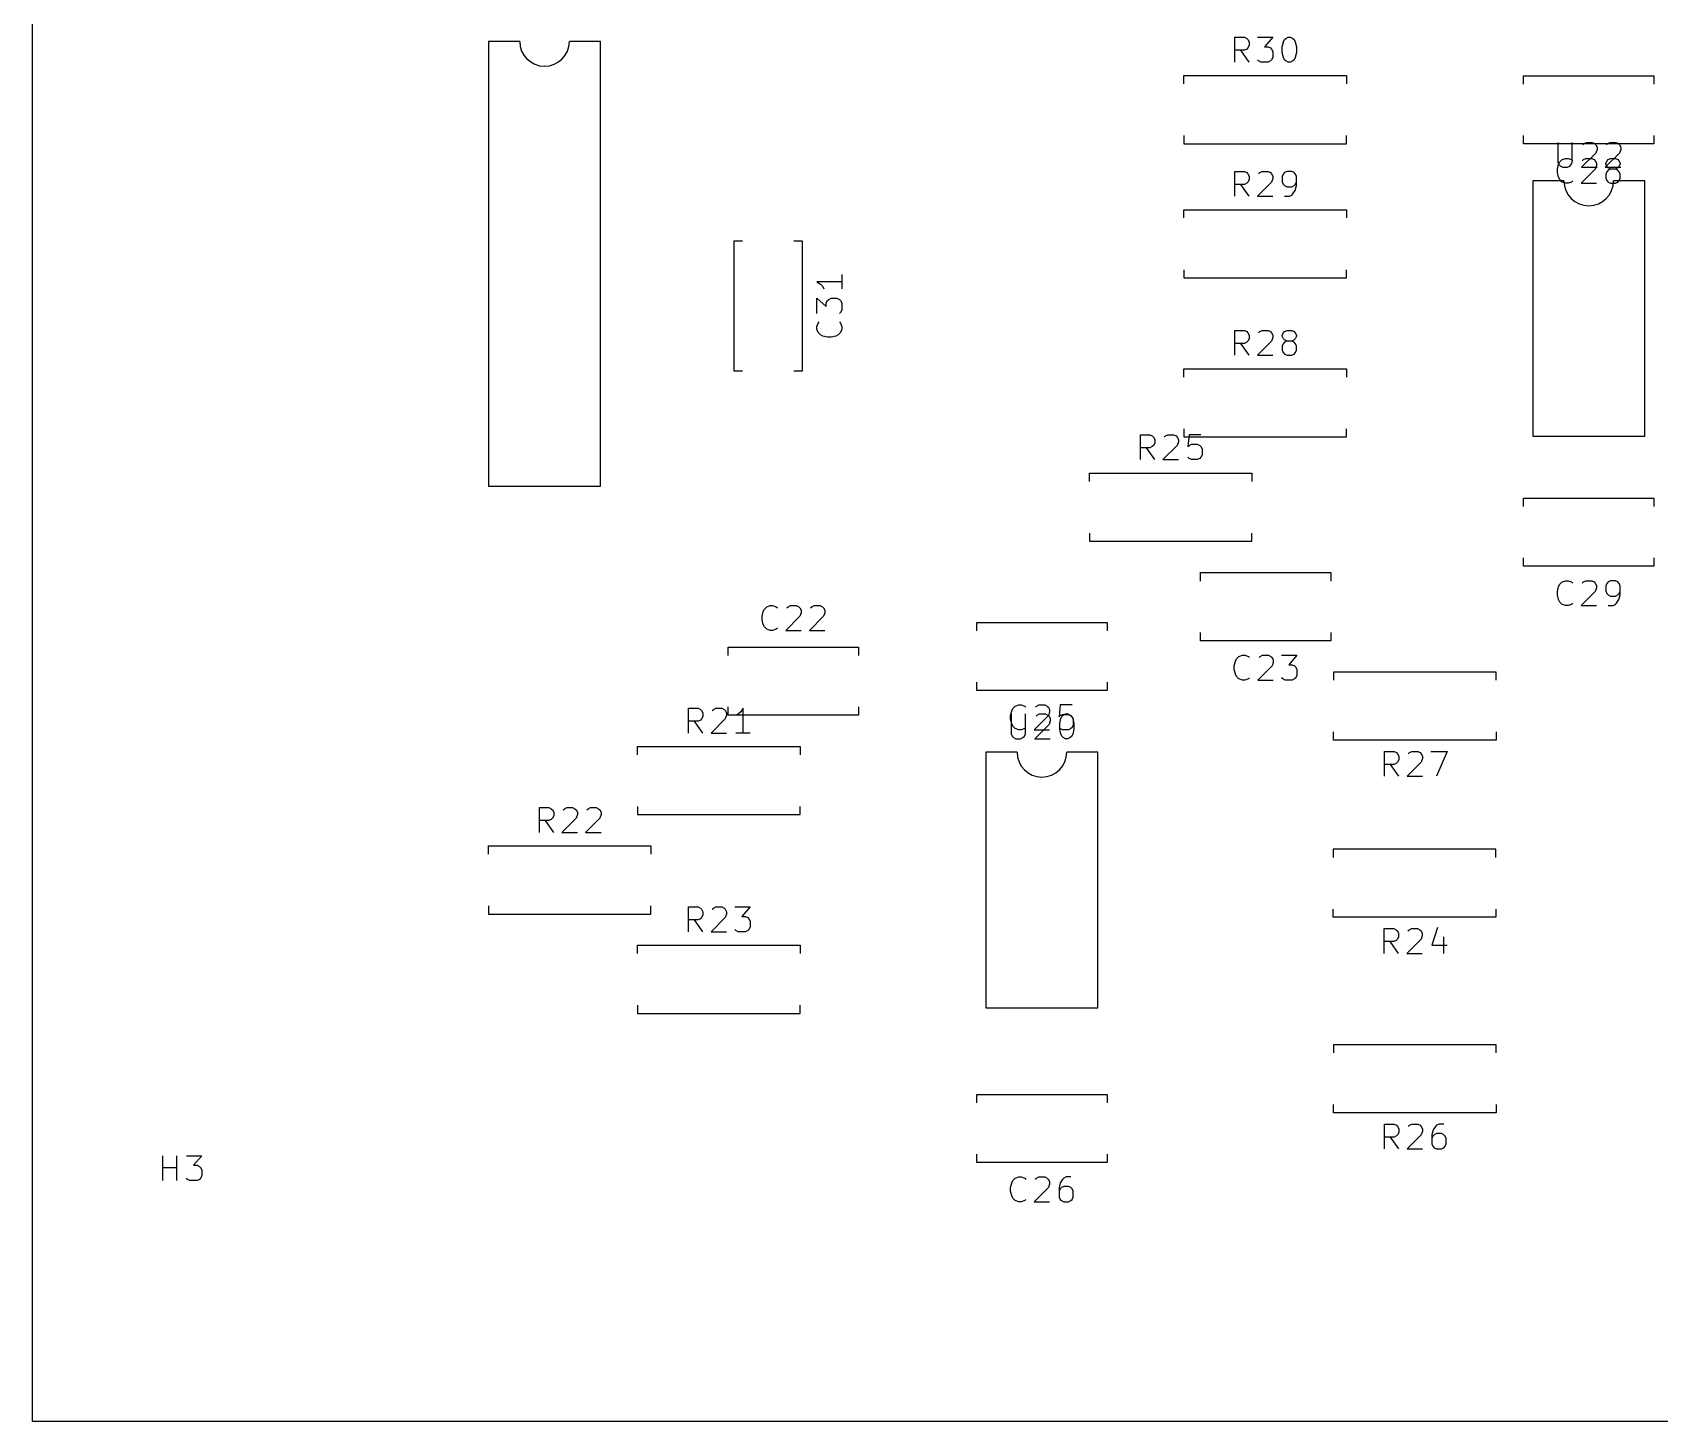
# Model space of a CAD drawing. Header units: millimetres. Extents: x 20 to 120, y -120 to -20.
# Drawn here: x 20 to 85.5, y -120 to -64.1 of the extents above; entities that cross this region are included whole.
import ezdxf

# ---------------------------------------------------------------- set-up
doc = ezdxf.new("R2010")
doc.units = ezdxf.units.MM
doc.layers.add('Edge.Cuts', color=254, linetype='CONTINUOUS', true_color=0xd0d2cd)
doc.layers.add('F.Silkscreen', color=41, linetype='CONTINUOUS', true_color=0xf2eda1)

msp = doc.modelspace()

# ---------------------------------------------------------------- linework, layer by layer
at = {"layer": 'Edge.Cuts', "linetype": 'CONTINUOUS'}
for p, q in [((20, -120), (20, -20)), ((120, -120), (20, -120))]:
    msp.add_line(p, q, dxfattribs=at)
at = {"layer": 'F.Silkscreen', "linetype": 'CONTINUOUS'}
for p, q in [((38.35, -64.45), (38.35, -82.35)), ((39.6, -64.45), (38.35, -64.45)), ((42.85, -64.45), (41.6, -64.45)), ((42.85, -82.35), (42.85, -64.45)), ((68.375714, -65.284819), (68.375714, -64.284819)), ((68.375714, -64.284819), (68.756666, -64.284819)), ((68.756666, -64.284819), (68.851904, -64.332438)), ((68.851904, -64.761009), (68.756666, -64.808628)), ((68.851904, -64.332438), (68.899523, -64.380057)), ((68.899523, -64.71339), (68.851904, -64.761009)), ((68.899523, -64.380057), (68.947142, -64.475295)), ((68.947142, -64.618152), (68.899523, -64.71339)), ((68.947142, -64.475295), (68.947142, -64.618152)), ((69.280476, -64.284819), (69.899523, -64.284819)), ((69.899523, -64.284819), (69.56619, -64.665771)), ((69.56619, -64.665771), (69.709047, -64.665771)), ((69.709047, -64.665771), (69.804285, -64.71339)), ((69.804285, -64.71339), (69.851904, -64.761009)), ((69.851904, -64.761009), (69.899523, -64.856247)), ((70.280476, -64.665771), (70.328095, -64.475295)), ((70.280476, -64.903866), (70.280476, -64.665771)), ((70.328095, -64.475295), (70.375714, -64.380057)), ((70.375714, -64.380057), (70.423333, -64.332438)), ((70.423333, -64.332438), (70.518571, -64.284819)), ((70.518571, -64.284819), (70.613809, -64.284819)), ((70.613809, -64.284819), (70.709047, -64.332438)), ((70.709047, -64.332438), (70.756666, -64.380057)), ((70.756666, -64.380057), (70.804285, -64.475295)), ((70.804285, -64.475295), (70.851904, -64.665771)), ((70.851904, -64.665771), (70.851904, -64.903866)), ((68.756666, -64.808628), (68.375714, -64.808628)), ((68.947142, -65.284819), (68.613809, -64.808628)), ((69.328095, -65.2372), (69.280476, -65.18958)), ((69.423333, -65.284819), (69.328095, -65.2372)), ((69.709047, -65.284819), (69.423333, -65.284819)), ((69.804285, -65.2372), (69.709047, -65.284819)), ((69.851904, -65.18958), (69.804285, -65.2372)), ((69.899523, -65.094342), (69.851904, -65.18958)), ((69.899523, -64.856247), (69.899523, -65.094342)), ((70.328095, -65.094342), (70.280476, -64.903866)), ((70.375714, -65.18958), (70.328095, -65.094342)), ((70.423333, -65.2372), (70.375714, -65.18958)), ((70.518571, -65.284819), (70.423333, -65.2372)), ((70.613809, -65.284819), (70.518571, -65.284819)), ((70.709047, -65.2372), (70.613809, -65.284819)), ((70.756666, -65.18958), (70.709047, -65.2372)), ((70.804285, -65.094342), (70.756666, -65.18958)), ((70.851904, -64.903866), (70.804285, -65.094342)), ((66.32, -65.83), (72.86, -65.83)), ((66.32, -66.16), (66.32, -65.83)), ((72.86, -65.83), (72.86, -66.16)), ((79.99, -65.835), (85.23, -65.835)), ((79.99, -66.172), (79.99, -65.835)), ((85.23, -65.835), (85.23, -66.172)), ((66.32, -68.24), (66.32, -68.57)), ((66.32, -68.57), (72.86, -68.57)), ((72.86, -68.57), (72.86, -68.24)), ((79.99, -68.575), (79.99, -68.238)), ((85.23, -68.575), (79.99, -68.575)), ((81.371905, -68.519819), (81.371905, -69.329342)), ((81.943333, -69.329342), (81.943333, -68.519819)), ((82.371905, -68.615057), (82.419524, -68.567438)), ((82.419524, -68.567438), (82.514762, -68.519819)), ((82.514762, -68.519819), (82.752857, -68.519819)), ((82.752857, -68.519819), (82.848095, -68.567438)), ((82.848095, -68.567438), (82.895714, -68.615057)), ((82.895714, -68.615057), (82.943333, -68.710295)), ((82.943333, -68.710295), (82.943333, -68.805533)), ((83.324286, -68.615057), (83.371905, -68.567438)), ((83.371905, -68.567438), (83.467143, -68.519819)), ((83.467143, -68.519819), (83.705238, -68.519819)), ((83.705238, -68.519819), (83.800476, -68.567438)), ((83.800476, -68.567438), (83.848095, -68.615057)), ((83.848095, -68.615057), (83.895714, -68.710295)), ((83.895714, -68.710295), (83.895714, -68.805533)), ((85.23, -68.238), (85.23, -68.575)), ((81.371905, -69.329342), (81.419524, -69.42458)), ((81.395714, -69.397914), (81.443333, -69.302676)), ((81.443333, -69.302676), (81.538571, -69.207438)), ((81.538571, -69.207438), (81.681428, -69.159819)), ((81.681428, -69.159819), (81.776666, -69.159819)), ((81.776666, -69.159819), (81.919523, -69.207438)), ((81.895714, -69.42458), (81.943333, -69.329342)), ((81.919523, -69.207438), (81.967142, -69.255057)), ((82.895714, -68.94839), (82.324286, -69.519819)), ((82.348095, -69.255057), (82.395714, -69.207438)), ((82.395714, -69.207438), (82.490952, -69.159819)), ((82.490952, -69.159819), (82.729047, -69.159819)), ((82.729047, -69.159819), (82.824285, -69.207438)), ((82.824285, -69.207438), (82.871904, -69.255057)), ((82.871904, -69.255057), (82.919523, -69.350295)), ((82.943333, -68.805533), (82.895714, -68.94839)), ((82.919523, -69.350295), (82.919523, -69.445533)), ((83.848095, -68.94839), (83.276667, -69.519819)), ((83.300476, -69.350295), (83.348095, -69.255057)), ((83.300476, -69.397914), (83.300476, -69.350295)), ((83.348095, -69.255057), (83.395714, -69.207438)), ((83.395714, -69.207438), (83.490952, -69.159819)), ((83.490952, -69.159819), (83.681428, -69.159819)), ((83.681428, -69.159819), (83.776666, -69.207438)), ((83.776666, -69.207438), (83.824285, -69.255057)), ((83.824285, -69.255057), (83.871904, -69.350295)), ((83.895714, -68.805533), (83.848095, -68.94839)), ((83.871904, -69.350295), (83.871904, -69.397914)), ((68.375714, -70.684819), (68.375714, -69.684819)), ((68.375714, -69.684819), (68.756666, -69.684819)), ((68.756666, -69.684819), (68.851904, -69.732438)), ((68.851904, -69.732438), (68.899523, -69.780057)), ((68.899523, -69.780057), (68.947142, -69.875295)), ((68.947142, -70.018152), (68.899523, -70.11339)), ((68.947142, -69.875295), (68.947142, -70.018152)), ((69.328095, -69.780057), (69.375714, -69.732438)), ((69.375714, -69.732438), (69.470952, -69.684819)), ((69.470952, -69.684819), (69.709047, -69.684819)), ((69.709047, -69.684819), (69.804285, -69.732438)), ((69.804285, -69.732438), (69.851904, -69.780057)), ((69.851904, -69.780057), (69.899523, -69.875295)), ((69.899523, -69.970533), (69.851904, -70.11339)), ((69.899523, -69.875295), (69.899523, -69.970533)), ((70.328095, -69.780057), (70.280476, -69.875295)), ((70.280476, -69.875295), (70.280476, -70.11339)), ((70.375714, -69.732438), (70.328095, -69.780057)), ((70.470952, -69.684819), (70.375714, -69.732438)), ((70.661428, -69.684819), (70.470952, -69.684819)), ((70.756666, -69.732438), (70.661428, -69.684819)), ((70.804285, -69.780057), (70.756666, -69.732438)), ((70.851904, -69.875295), (70.804285, -69.780057)), ((70.851904, -70.256247), (70.851904, -69.875295)), ((81.348095, -69.58839), (81.395714, -69.397914)), ((81.348095, -69.731247), (81.348095, -69.58839)), ((81.395714, -69.921723), (81.348095, -69.731247)), ((81.443333, -70.016961), (81.395714, -69.921723)), ((81.419524, -69.42458), (81.467143, -69.4722)), ((81.538571, -70.1122), (81.443333, -70.016961)), ((81.467143, -69.4722), (81.562381, -69.519819)), ((81.562381, -69.519819), (81.752857, -69.519819)), ((81.752857, -69.519819), (81.848095, -69.4722)), ((81.848095, -69.4722), (81.895714, -69.42458)), ((82.871904, -69.58839), (82.300476, -70.159819)), ((82.324286, -69.519819), (82.943333, -69.519819)), ((82.919523, -69.445533), (82.871904, -69.58839)), ((83.276667, -69.519819), (83.895714, -69.519819)), ((83.348095, -69.493152), (83.300476, -69.397914)), ((83.348095, -69.683628), (83.300476, -69.778866)), ((83.300476, -69.778866), (83.300476, -69.969342)), ((83.300476, -69.969342), (83.348095, -70.06458)), ((83.395714, -69.540771), (83.348095, -69.493152)), ((83.395714, -69.636009), (83.348095, -69.683628)), ((83.490952, -69.58839), (83.395714, -69.540771)), ((83.490952, -69.58839), (83.395714, -69.636009)), ((83.681428, -69.58839), (83.490952, -69.58839)), ((83.776666, -69.540771), (83.681428, -69.58839)), ((83.776666, -69.636009), (83.681428, -69.58839)), ((83.824285, -69.493152), (83.776666, -69.540771)), ((83.824285, -69.683628), (83.776666, -69.636009)), ((83.871904, -69.397914), (83.824285, -69.493152)), ((83.871904, -69.778866), (83.824285, -69.683628)), ((83.824285, -70.06458), (83.871904, -69.969342)), ((83.871904, -69.969342), (83.871904, -69.778866)), ((68.756666, -70.208628), (68.375714, -70.208628)), ((68.947142, -70.684819), (68.613809, -70.208628)), ((68.851904, -70.161009), (68.756666, -70.208628)), ((68.899523, -70.11339), (68.851904, -70.161009)), ((69.851904, -70.11339), (69.280476, -70.684819)), ((69.280476, -70.684819), (69.899523, -70.684819)), ((70.280476, -70.11339), (70.328095, -70.208628)), ((70.328095, -70.208628), (70.375714, -70.256247)), ((70.375714, -70.256247), (70.470952, -70.303866)), ((70.375714, -70.684819), (70.56619, -70.684819)), ((70.470952, -70.303866), (70.661428, -70.303866)), ((70.56619, -70.684819), (70.661428, -70.6372)), ((70.661428, -70.303866), (70.756666, -70.256247)), ((70.661428, -70.6372), (70.709047, -70.58958)), ((70.709047, -70.58958), (70.804285, -70.446723)), ((70.756666, -70.256247), (70.804285, -70.208628)), ((70.804285, -70.208628), (70.851904, -70.11339)), ((70.804285, -70.446723), (70.851904, -70.256247)), ((80.36, -70.065), (80.36, -80.345)), ((81.61, -70.065), (80.36, -70.065)), ((81.681428, -70.159819), (81.538571, -70.1122)), ((81.776666, -70.159819), (81.681428, -70.159819)), ((81.919523, -70.1122), (81.776666, -70.159819)), ((81.967142, -70.06458), (81.919523, -70.1122)), ((82.300476, -70.159819), (82.919523, -70.159819)), ((83.348095, -70.06458), (83.395714, -70.1122)), ((83.395714, -70.1122), (83.490952, -70.159819)), ((83.490952, -70.159819), (83.681428, -70.159819)), ((84.86, -70.065), (83.61, -70.065)), ((83.681428, -70.159819), (83.776666, -70.1122)), ((83.776666, -70.1122), (83.824285, -70.06458)), ((84.86, -80.345), (84.86, -70.065)), ((66.32, -71.23), (72.86, -71.23)), ((66.32, -71.56), (66.32, -71.23)), ((72.86, -71.23), (72.86, -71.56)), ((48.23, -72.48), (48.567, -72.48)), ((48.23, -77.72), (48.23, -72.48)), ((50.633, -72.48), (50.97, -72.48)), ((50.97, -72.48), (50.97, -77.72)), ((52.554819, -73.838095), (52.554819, -74.409523)), ((66.32, -73.64), (66.32, -73.97)), ((72.86, -73.97), (72.86, -73.64)), ((52.554819, -74.123809), (51.554819, -74.123809)), ((51.554819, -74.123809), (51.697676, -74.219047)), ((51.697676, -74.219047), (51.792914, -74.314285)), ((51.792914, -74.314285), (51.840533, -74.409523)), ((66.32, -73.97), (72.86, -73.97)), ((51.554819, -75.409523), (51.554819, -74.790476)), ((51.554819, -74.790476), (51.935771, -75.123809)), ((51.935771, -74.980952), (51.98339, -74.885714)), ((51.935771, -75.123809), (51.935771, -74.980952)), ((51.98339, -74.885714), (52.031009, -74.838095)), ((52.031009, -74.838095), (52.126247, -74.790476)), ((52.126247, -74.790476), (52.364342, -74.790476)), ((52.364342, -74.790476), (52.45958, -74.838095)), ((52.45958, -74.838095), (52.5072, -74.885714)), ((52.5072, -74.885714), (52.554819, -74.980952)), ((52.554819, -75.266666), (52.5072, -75.361904)), ((52.554819, -74.980952), (52.554819, -75.266666)), ((51.554819, -75.933333), (51.602438, -75.790476)), ((51.602438, -75.790476), (51.650057, -75.742857)), ((52.5072, -75.361904), (52.45958, -75.409523)), ((52.45958, -75.742857), (52.5072, -75.790476)), ((52.5072, -75.790476), (52.554819, -75.933333)), ((51.554819, -76.028571), (51.554819, -75.933333)), ((51.602438, -76.171428), (51.554819, -76.028571)), ((51.697676, -76.266666), (51.602438, -76.171428)), ((51.792914, -76.314285), (51.697676, -76.266666)), ((51.98339, -76.361904), (51.792914, -76.314285)), ((52.126247, -76.361904), (51.98339, -76.361904)), ((52.316723, -76.314285), (52.126247, -76.361904)), ((52.411961, -76.266666), (52.316723, -76.314285)), ((52.5072, -76.171428), (52.411961, -76.266666)), ((52.554819, -76.028571), (52.5072, -76.171428)), ((52.554819, -75.933333), (52.554819, -76.028571)), ((68.375714, -77.084819), (68.375714, -76.084819)), ((68.375714, -76.084819), (68.756666, -76.084819)), ((68.756666, -76.084819), (68.851904, -76.132438)), ((68.851904, -76.561009), (68.756666, -76.608628)), ((68.851904, -76.132438), (68.899523, -76.180057)), ((68.899523, -76.51339), (68.851904, -76.561009)), ((68.899523, -76.180057), (68.947142, -76.275295)), ((68.947142, -76.418152), (68.899523, -76.51339)), ((68.947142, -76.275295), (68.947142, -76.418152)), ((69.851904, -76.51339), (69.280476, -77.084819)), ((69.328095, -76.180057), (69.375714, -76.132438)), ((69.375714, -76.132438), (69.470952, -76.084819)), ((69.470952, -76.084819), (69.709047, -76.084819)), ((69.709047, -76.084819), (69.804285, -76.132438)), ((69.804285, -76.132438), (69.851904, -76.180057)), ((69.851904, -76.180057), (69.899523, -76.275295)), ((69.899523, -76.370533), (69.851904, -76.51339)), ((69.899523, -76.275295), (69.899523, -76.370533)), ((70.280476, -76.275295), (70.328095, -76.180057)), ((70.280476, -76.322914), (70.280476, -76.275295)), ((70.328095, -76.418152), (70.280476, -76.322914)), ((70.328095, -76.180057), (70.375714, -76.132438)), ((70.375714, -76.465771), (70.328095, -76.418152)), ((70.375714, -76.561009), (70.328095, -76.608628)), ((70.375714, -76.132438), (70.470952, -76.084819)), ((70.470952, -76.51339), (70.375714, -76.465771)), ((70.470952, -76.51339), (70.375714, -76.561009)), ((70.470952, -76.084819), (70.661428, -76.084819)), ((70.661428, -76.51339), (70.470952, -76.51339)), ((70.661428, -76.084819), (70.756666, -76.132438)), ((70.756666, -76.465771), (70.661428, -76.51339)), ((70.756666, -76.561009), (70.661428, -76.51339)), ((70.756666, -76.132438), (70.804285, -76.180057)), ((70.804285, -76.418152), (70.756666, -76.465771)), ((70.804285, -76.608628), (70.756666, -76.561009)), ((70.804285, -76.180057), (70.851904, -76.275295)), ((70.851904, -76.322914), (70.804285, -76.418152)), ((70.851904, -76.275295), (70.851904, -76.322914)), ((68.756666, -76.608628), (68.375714, -76.608628)), ((68.947142, -77.084819), (68.613809, -76.608628)), ((69.280476, -77.084819), (69.899523, -77.084819)), ((70.328095, -76.608628), (70.280476, -76.703866)), ((70.280476, -76.703866), (70.280476, -76.894342)), ((70.280476, -76.894342), (70.328095, -76.98958)), ((70.328095, -76.98958), (70.375714, -77.0372)), ((70.375714, -77.0372), (70.470952, -77.084819)), ((70.470952, -77.084819), (70.661428, -77.084819)), ((70.661428, -77.084819), (70.756666, -77.0372)), ((70.756666, -77.0372), (70.804285, -76.98958)), ((70.851904, -76.703866), (70.804285, -76.608628)), ((70.804285, -76.98958), (70.851904, -76.894342)), ((70.851904, -76.894342), (70.851904, -76.703866)), ((48.567, -77.72), (48.23, -77.72)), ((50.97, -77.72), (50.633, -77.72)), ((66.32, -77.63), (72.86, -77.63)), ((66.32, -77.96), (66.32, -77.63)), ((72.86, -77.63), (72.86, -77.96)), ((64.575714, -81.284819), (64.575714, -80.284819)), ((64.575714, -80.284819), (64.956666, -80.284819)), ((64.956666, -80.284819), (65.051904, -80.332438)), ((65.051904, -80.332438), (65.099523, -80.380057)), ((65.099523, -80.380057), (65.147142, -80.475295)), ((65.147142, -80.475295), (65.147142, -80.618152)), ((65.528095, -80.380057), (65.575714, -80.332438)), ((65.575714, -80.332438), (65.670952, -80.284819)), ((65.670952, -80.284819), (65.909047, -80.284819)), ((65.909047, -80.284819), (66.004285, -80.332438)), ((66.004285, -80.332438), (66.051904, -80.380057)), ((66.051904, -80.380057), (66.099523, -80.475295)), ((66.099523, -80.475295), (66.099523, -80.570533)), ((66.32, -80.04), (66.32, -80.37)), ((66.32, -80.37), (72.86, -80.37)), ((66.528095, -80.284819), (66.480476, -80.761009)), ((67.004285, -80.284819), (66.528095, -80.284819)), ((72.86, -80.37), (72.86, -80.04)), ((80.36, -80.345), (84.86, -80.345)), ((64.956666, -80.808628), (64.575714, -80.808628)), ((65.147142, -81.284819), (64.813809, -80.808628)), ((65.051904, -80.761009), (64.956666, -80.808628)), ((65.099523, -80.71339), (65.051904, -80.761009)), ((65.147142, -80.618152), (65.099523, -80.71339)), ((66.051904, -80.71339), (65.480476, -81.284819)), ((66.099523, -80.570533), (66.051904, -80.71339)), ((66.480476, -80.761009), (66.528095, -80.71339)), ((66.528095, -80.71339), (66.623333, -80.665771)), ((66.623333, -80.665771), (66.861428, -80.665771)), ((66.861428, -80.665771), (66.956666, -80.71339)), ((66.956666, -80.71339), (67.004285, -80.761009)), ((67.004285, -80.761009), (67.051904, -80.856247)), ((67.051904, -81.094342), (67.004285, -81.18958)), ((67.051904, -80.856247), (67.051904, -81.094342)), ((65.480476, -81.284819), (66.099523, -81.284819)), ((66.528095, -81.2372), (66.480476, -81.18958)), ((66.623333, -81.284819), (66.528095, -81.2372)), ((66.861428, -81.284819), (66.623333, -81.284819)), ((66.956666, -81.2372), (66.861428, -81.284819)), ((67.004285, -81.18958), (66.956666, -81.2372)), ((38.35, -82.35), (42.85, -82.35)), ((62.52, -81.83), (69.06, -81.83)), ((62.52, -82.16), (62.52, -81.83)), ((69.06, -81.83), (69.06, -82.16)), ((79.99, -82.835), (85.23, -82.835)), ((79.99, -83.172), (79.99, -82.835)), ((85.23, -82.835), (85.23, -83.172)), ((62.52, -84.24), (62.52, -84.57)), ((69.06, -84.57), (69.06, -84.24)), ((62.52, -84.57), (69.06, -84.57)), ((79.99, -85.575), (79.99, -85.238)), ((85.23, -85.575), (79.99, -85.575)), ((85.23, -85.238), (85.23, -85.575)), ((66.99, -85.835), (72.23, -85.835)), ((66.99, -86.172), (66.99, -85.835)), ((72.23, -85.835), (72.23, -86.172)), ((81.348095, -86.58839), (81.395714, -86.397914)), ((81.395714, -86.397914), (81.443333, -86.302676)), ((81.443333, -86.302676), (81.538571, -86.207438)), ((81.538571, -86.207438), (81.681428, -86.159819)), ((81.681428, -86.159819), (81.776666, -86.159819)), ((81.776666, -86.159819), (81.919523, -86.207438)), ((81.919523, -86.207438), (81.967142, -86.255057)), ((82.348095, -86.255057), (82.395714, -86.207438)), ((82.395714, -86.207438), (82.490952, -86.159819)), ((82.490952, -86.159819), (82.729047, -86.159819)), ((82.729047, -86.159819), (82.824285, -86.207438)), ((82.824285, -86.207438), (82.871904, -86.255057)), ((82.871904, -86.255057), (82.919523, -86.350295)), ((82.919523, -86.350295), (82.919523, -86.445533)), ((83.348095, -86.255057), (83.300476, -86.350295)), ((83.300476, -86.350295), (83.300476, -86.58839)), ((83.395714, -86.207438), (83.348095, -86.255057)), ((83.490952, -86.159819), (83.395714, -86.207438)), ((83.681428, -86.159819), (83.490952, -86.159819)), ((83.776666, -86.207438), (83.681428, -86.159819)), ((83.824285, -86.255057), (83.776666, -86.207438)), ((83.871904, -86.350295), (83.824285, -86.255057)), ((83.871904, -86.731247), (83.871904, -86.350295)), ((81.348095, -86.731247), (81.348095, -86.58839)), ((81.395714, -86.921723), (81.348095, -86.731247)), ((81.443333, -87.016961), (81.395714, -86.921723)), ((81.538571, -87.1122), (81.443333, -87.016961)), ((82.871904, -86.58839), (82.300476, -87.159819)), ((82.919523, -86.445533), (82.871904, -86.58839)), ((83.300476, -86.58839), (83.348095, -86.683628)), ((83.348095, -86.683628), (83.395714, -86.731247)), ((83.395714, -86.731247), (83.490952, -86.778866)), ((83.490952, -86.778866), (83.681428, -86.778866)), ((83.681428, -86.778866), (83.776666, -86.731247)), ((83.729047, -87.06458), (83.824285, -86.921723)), ((83.776666, -86.731247), (83.824285, -86.683628)), ((83.824285, -86.683628), (83.871904, -86.58839)), ((83.824285, -86.921723), (83.871904, -86.731247)), ((49.348095, -87.58839), (49.395714, -87.397914)), ((49.348095, -87.731247), (49.348095, -87.58839)), ((49.395714, -87.397914), (49.443333, -87.302676)), ((49.443333, -87.302676), (49.538571, -87.207438)), ((49.538571, -87.207438), (49.681428, -87.159819)), ((49.681428, -87.159819), (49.776666, -87.159819)), ((49.776666, -87.159819), (49.919523, -87.207438)), ((49.919523, -87.207438), (49.967142, -87.255057)), ((50.871904, -87.58839), (50.300476, -88.159819)), ((50.348095, -87.255057), (50.395714, -87.207438)), ((50.395714, -87.207438), (50.490952, -87.159819)), ((50.490952, -87.159819), (50.729047, -87.159819)), ((50.729047, -87.159819), (50.824285, -87.207438)), ((50.824285, -87.207438), (50.871904, -87.255057)), ((50.871904, -87.255057), (50.919523, -87.350295)), ((50.919523, -87.445533), (50.871904, -87.58839)), ((50.919523, -87.350295), (50.919523, -87.445533)), ((51.824285, -87.58839), (51.252857, -88.159819)), ((51.300476, -87.255057), (51.348095, -87.207438)), ((51.348095, -87.207438), (51.443333, -87.159819)), ((51.443333, -87.159819), (51.681428, -87.159819)), ((51.681428, -87.159819), (51.776666, -87.207438)), ((51.776666, -87.207438), (51.824285, -87.255057)), ((51.824285, -87.255057), (51.871904, -87.350295)), ((51.871904, -87.445533), (51.824285, -87.58839)), ((51.871904, -87.350295), (51.871904, -87.445533)), ((81.681428, -87.159819), (81.538571, -87.1122)), ((81.776666, -87.159819), (81.681428, -87.159819)), ((81.919523, -87.1122), (81.776666, -87.159819)), ((81.967142, -87.06458), (81.919523, -87.1122)), ((82.300476, -87.159819), (82.919523, -87.159819)), ((83.395714, -87.159819), (83.58619, -87.159819)), ((83.58619, -87.159819), (83.681428, -87.1122)), ((83.681428, -87.1122), (83.729047, -87.06458)), ((49.395714, -87.921723), (49.348095, -87.731247)), ((49.443333, -88.016961), (49.395714, -87.921723)), ((49.538571, -88.1122), (49.443333, -88.016961)), ((49.681428, -88.159819), (49.538571, -88.1122)), ((49.776666, -88.159819), (49.681428, -88.159819)), ((49.919523, -88.1122), (49.776666, -88.159819)), ((49.967142, -88.06458), (49.919523, -88.1122)), ((50.300476, -88.159819), (50.919523, -88.159819)), ((51.252857, -88.159819), (51.871904, -88.159819)), ((57.99, -87.835), (63.23, -87.835)), ((57.99, -88.172), (57.99, -87.835)), ((63.23, -87.835), (63.23, -88.172)), ((66.99, -88.575), (66.99, -88.238)), ((72.23, -88.238), (72.23, -88.575)), ((47.99, -88.835), (53.23, -88.835)), ((47.99, -89.172), (47.99, -88.835)), ((53.23, -88.835), (53.23, -89.172)), ((72.23, -88.575), (66.99, -88.575)), ((68.348095, -89.58839), (68.395714, -89.397914)), ((68.348095, -89.731247), (68.348095, -89.58839)), ((68.395714, -89.397914), (68.443333, -89.302676)), ((68.443333, -89.302676), (68.538571, -89.207438)), ((68.538571, -89.207438), (68.681428, -89.159819)), ((68.681428, -89.159819), (68.776666, -89.159819)), ((68.776666, -89.159819), (68.919523, -89.207438)), ((68.919523, -89.207438), (68.967142, -89.255057)), ((69.871904, -89.58839), (69.300476, -90.159819)), ((69.348095, -89.255057), (69.395714, -89.207438)), ((69.395714, -89.207438), (69.490952, -89.159819)), ((69.490952, -89.159819), (69.729047, -89.159819)), ((69.729047, -89.159819), (69.824285, -89.207438)), ((69.824285, -89.207438), (69.871904, -89.255057)), ((69.871904, -89.255057), (69.919523, -89.350295)), ((69.919523, -89.445533), (69.871904, -89.58839)), ((69.919523, -89.350295), (69.919523, -89.445533)), ((70.252857, -89.159819), (70.871904, -89.159819)), ((70.871904, -89.159819), (70.538571, -89.540771)), ((70.538571, -89.540771), (70.681428, -89.540771)), ((70.681428, -89.540771), (70.776666, -89.58839)), ((70.776666, -89.58839), (70.824285, -89.636009)), ((70.824285, -89.636009), (70.871904, -89.731247)), ((57.99, -90.575), (57.99, -90.238)), ((63.23, -90.238), (63.23, -90.575)), ((68.395714, -89.921723), (68.348095, -89.731247)), ((68.443333, -90.016961), (68.395714, -89.921723)), ((68.538571, -90.1122), (68.443333, -90.016961)), ((68.681428, -90.159819), (68.538571, -90.1122)), ((68.776666, -90.159819), (68.681428, -90.159819)), ((68.919523, -90.1122), (68.776666, -90.159819)), ((68.967142, -90.06458), (68.919523, -90.1122)), ((69.300476, -90.159819), (69.919523, -90.159819)), ((70.300476, -90.1122), (70.252857, -90.06458)), ((70.395714, -90.159819), (70.300476, -90.1122)), ((70.681428, -90.159819), (70.395714, -90.159819)), ((70.776666, -90.1122), (70.681428, -90.159819)), ((70.824285, -90.06458), (70.776666, -90.1122)), ((70.871904, -89.969342), (70.824285, -90.06458)), ((70.871904, -89.731247), (70.871904, -89.969342)), ((72.34, -89.835), (72.34, -90.165)), ((78.88, -89.835), (72.34, -89.835)), ((78.88, -90.165), (78.88, -89.835)), ((63.23, -90.575), (57.99, -90.575)), ((46.395714, -92.289819), (46.395714, -91.289819)), ((46.395714, -91.289819), (46.776666, -91.289819)), ((46.776666, -91.289819), (46.871904, -91.337438)), ((46.871904, -91.337438), (46.919523, -91.385057)), ((46.919523, -91.385057), (46.967142, -91.480295)), ((46.967142, -91.623152), (46.919523, -91.71839)), ((46.967142, -91.480295), (46.967142, -91.623152)), ((47.348095, -91.385057), (47.395714, -91.337438)), ((47.395714, -91.337438), (47.490952, -91.289819)), ((47.490952, -91.289819), (47.729047, -91.289819)), ((47.729047, -91.289819), (47.824285, -91.337438)), ((47.824285, -91.337438), (47.871904, -91.385057)), ((47.871904, -91.385057), (47.919523, -91.480295)), ((47.919523, -91.575533), (47.871904, -91.71839)), ((47.919523, -91.480295), (47.919523, -91.575533)), ((47.99, -91.575), (47.99, -91.238)), ((53.23, -91.575), (47.99, -91.575)), ((48.395714, -91.527914), (48.300476, -91.575533)), ((48.490952, -91.432676), (48.395714, -91.527914)), ((48.58619, -91.289819), (48.490952, -91.432676)), ((48.58619, -92.289819), (48.58619, -91.289819)), ((53.23, -91.238), (53.23, -91.575)), ((59.348095, -91.58839), (59.395714, -91.397914)), ((59.348095, -91.731247), (59.348095, -91.58839)), ((59.371905, -91.519819), (59.371905, -92.329342)), ((59.395714, -91.397914), (59.443333, -91.302676)), ((59.443333, -91.302676), (59.538571, -91.207438)), ((59.538571, -91.207438), (59.681428, -91.159819)), ((59.681428, -91.159819), (59.776666, -91.159819)), ((59.776666, -91.159819), (59.919523, -91.207438)), ((59.919523, -91.207438), (59.967142, -91.255057)), ((59.943333, -92.329342), (59.943333, -91.519819)), ((60.871904, -91.58839), (60.300476, -92.159819)), ((60.348095, -91.255057), (60.395714, -91.207438)), ((60.371905, -91.615057), (60.419524, -91.567438)), ((60.395714, -91.207438), (60.490952, -91.159819)), ((60.419524, -91.567438), (60.514762, -91.519819)), ((60.490952, -91.159819), (60.729047, -91.159819)), ((60.514762, -91.519819), (60.752857, -91.519819)), ((60.729047, -91.159819), (60.824285, -91.207438)), ((60.752857, -91.519819), (60.848095, -91.567438)), ((60.824285, -91.207438), (60.871904, -91.255057)), ((60.848095, -91.567438), (60.895714, -91.615057)), ((60.871904, -91.255057), (60.919523, -91.350295)), ((60.919523, -91.445533), (60.871904, -91.58839)), ((60.895714, -91.615057), (60.943333, -91.710295)), ((60.919523, -91.350295), (60.919523, -91.445533)), ((61.348095, -91.159819), (61.300476, -91.636009)), ((61.300476, -91.636009), (61.348095, -91.58839)), ((61.824285, -91.159819), (61.348095, -91.159819)), ((61.348095, -91.58839), (61.443333, -91.540771)), ((61.371905, -91.710295), (61.419524, -91.615057)), ((61.419524, -91.615057), (61.467143, -91.567438)), ((61.443333, -91.540771), (61.681428, -91.540771)), ((61.467143, -91.567438), (61.562381, -91.519819)), ((61.562381, -91.519819), (61.657619, -91.519819)), ((61.657619, -91.519819), (61.752857, -91.567438)), ((61.681428, -91.540771), (61.776666, -91.58839)), ((61.752857, -91.567438), (61.800476, -91.615057)), ((61.776666, -91.58839), (61.824285, -91.636009)), ((61.800476, -91.615057), (61.848095, -91.710295)), ((61.824285, -91.636009), (61.871904, -91.731247)), ((46.776666, -91.813628), (46.395714, -91.813628)), ((46.967142, -92.289819), (46.633809, -91.813628)), ((46.871904, -91.766009), (46.776666, -91.813628)), ((46.919523, -91.71839), (46.871904, -91.766009)), ((47.871904, -91.71839), (47.300476, -92.289819)), ((47.300476, -92.289819), (47.919523, -92.289819)), ((48.871904, -92.289819), (48.300476, -92.289819)), ((59.395714, -91.921723), (59.348095, -91.731247)), ((59.443333, -92.016961), (59.395714, -91.921723)), ((59.538571, -92.1122), (59.443333, -92.016961)), ((59.681428, -92.159819), (59.538571, -92.1122)), ((59.776666, -92.159819), (59.681428, -92.159819)), ((59.919523, -92.1122), (59.776666, -92.159819)), ((59.967142, -92.06458), (59.919523, -92.1122)), ((60.300476, -92.159819), (60.919523, -92.159819)), ((60.895714, -91.94839), (60.324286, -92.519819)), ((60.943333, -91.805533), (60.895714, -91.94839)), ((60.943333, -91.710295), (60.943333, -91.805533)), ((61.348095, -92.1122), (61.300476, -92.06458)), ((61.324286, -91.900771), (61.371905, -91.710295)), ((61.324286, -92.138866), (61.324286, -91.900771)), ((61.371905, -92.329342), (61.324286, -92.138866)), ((61.443333, -92.159819), (61.348095, -92.1122)), ((61.681428, -92.159819), (61.443333, -92.159819)), ((61.776666, -92.1122), (61.681428, -92.159819)), ((61.824285, -92.06458), (61.776666, -92.1122)), ((61.871904, -91.969342), (61.824285, -92.06458)), ((61.848095, -91.710295), (61.895714, -91.900771)), ((61.895714, -92.138866), (61.848095, -92.329342)), ((61.871904, -91.731247), (61.871904, -91.969342)), ((61.895714, -91.900771), (61.895714, -92.138866)), ((72.34, -92.575), (72.34, -92.245)), ((78.88, -92.245), (78.88, -92.575)), ((44.34, -92.835), (50.88, -92.835)), ((44.34, -93.165), (44.34, -92.835)), ((50.88, -92.835), (50.88, -93.165)), ((59.371905, -92.329342), (59.419524, -92.42458)), ((59.419524, -92.42458), (59.467143, -92.4722)), ((59.467143, -92.4722), (59.562381, -92.519819)), ((59.562381, -92.519819), (59.752857, -92.519819)), ((59.752857, -92.519819), (59.848095, -92.4722)), ((59.848095, -92.4722), (59.895714, -92.42458)), ((59.895714, -92.42458), (59.943333, -92.329342)), ((60.324286, -92.519819), (60.943333, -92.519819)), ((61.419524, -92.42458), (61.371905, -92.329342)), ((61.467143, -92.4722), (61.419524, -92.42458)), ((61.562381, -92.519819), (61.467143, -92.4722)), ((61.657619, -92.519819), (61.562381, -92.519819)), ((61.752857, -92.4722), (61.657619, -92.519819)), ((61.800476, -92.42458), (61.752857, -92.4722)), ((61.848095, -92.329342), (61.800476, -92.42458)), ((78.88, -92.575), (72.34, -92.575)), ((58.36, -93.065), (58.36, -103.345)), ((59.61, -93.065), (58.36, -93.065)), ((62.86, -93.065), (61.61, -93.065)), ((62.86, -103.345), (62.86, -93.065)), ((74.395714, -94.029819), (74.395714, -93.029819)), ((74.395714, -93.029819), (74.776666, -93.029819)), ((74.776666, -93.553628), (74.395714, -93.553628)), ((74.967142, -94.029819), (74.633809, -93.553628)), ((74.776666, -93.029819), (74.871904, -93.077438)), ((74.871904, -93.506009), (74.776666, -93.553628)), ((74.871904, -93.077438), (74.919523, -93.125057)), ((74.919523, -93.45839), (74.871904, -93.506009)), ((74.919523, -93.125057), (74.967142, -93.220295)), ((74.967142, -93.363152), (74.919523, -93.45839)), ((74.967142, -93.220295), (74.967142, -93.363152)), ((75.871904, -93.45839), (75.300476, -94.029819)), ((75.348095, -93.125057), (75.395714, -93.077438)), ((75.395714, -93.077438), (75.490952, -93.029819)), ((75.490952, -93.029819), (75.729047, -93.029819)), ((75.729047, -93.029819), (75.824285, -93.077438)), ((75.824285, -93.077438), (75.871904, -93.125057)), ((75.871904, -93.125057), (75.919523, -93.220295)), ((75.919523, -93.315533), (75.871904, -93.45839)), ((75.919523, -93.220295), (75.919523, -93.315533)), ((76.252857, -93.029819), (76.919523, -93.029819)), ((76.919523, -93.029819), (76.490952, -94.029819)), ((75.300476, -94.029819), (75.919523, -94.029819)), ((40.395714, -96.289819), (40.395714, -95.289819)), ((40.395714, -95.289819), (40.776666, -95.289819)), ((40.776666, -95.289819), (40.871904, -95.337438)), ((40.871904, -95.337438), (40.919523, -95.385057)), ((40.919523, -95.385057), (40.967142, -95.480295)), ((40.967142, -95.480295), (40.967142, -95.623152)), ((41.348095, -95.385057), (41.395714, -95.337438)), ((41.395714, -95.337438), (41.490952, -95.289819)), ((41.490952, -95.289819), (41.729047, -95.289819)), ((41.729047, -95.289819), (41.824285, -95.337438)), ((41.824285, -95.337438), (41.871904, -95.385057)), ((41.871904, -95.385057), (41.919523, -95.480295)), ((41.919523, -95.480295), (41.919523, -95.575533)), ((42.300476, -95.385057), (42.348095, -95.337438)), ((42.348095, -95.337438), (42.443333, -95.289819)), ((42.443333, -95.289819), (42.681428, -95.289819)), ((42.681428, -95.289819), (42.776666, -95.337438)), ((42.776666, -95.337438), (42.824285, -95.385057)), ((42.824285, -95.385057), (42.871904, -95.480295)), ((42.871904, -95.480295), (42.871904, -95.575533)), ((44.34, -95.245), (44.34, -95.575)), ((50.88, -95.575), (50.88, -95.245)), ((40.776666, -95.813628), (40.395714, -95.813628)), ((40.967142, -96.289819), (40.633809, -95.813628)), ((40.871904, -95.766009), (40.776666, -95.813628)), ((40.919523, -95.71839), (40.871904, -95.766009)), ((40.967142, -95.623152), (40.919523, -95.71839)), ((41.871904, -95.71839), (41.300476, -96.289819)), ((41.919523, -95.575533), (41.871904, -95.71839)), ((42.824285, -95.71839), (42.252857, -96.289819)), ((42.871904, -95.575533), (42.824285, -95.71839)), ((44.34, -95.575), (50.88, -95.575)), ((38.34, -96.835), (44.88, -96.835)), ((38.34, -97.165), (38.34, -96.835)), ((41.300476, -96.289819), (41.919523, -96.289819)), ((42.252857, -96.289819), (42.871904, -96.289819)), ((44.88, -96.835), (44.88, -97.165)), ((72.33, -96.9683), (72.33, -97.2983)), ((78.87, -96.9683), (72.33, -96.9683)), ((78.87, -97.2983), (78.87, -96.9683)), ((38.34, -99.245), (38.34, -99.575)), ((44.88, -99.575), (44.88, -99.245)), ((46.395714, -100.289819), (46.395714, -99.289819)), ((46.395714, -99.289819), (46.776666, -99.289819)), ((46.776666, -99.289819), (46.871904, -99.337438)), ((46.871904, -99.337438), (46.919523, -99.385057)), ((46.919523, -99.385057), (46.967142, -99.480295)), ((46.967142, -99.480295), (46.967142, -99.623152)), ((47.348095, -99.385057), (47.395714, -99.337438)), ((47.395714, -99.337438), (47.490952, -99.289819)), ((47.490952, -99.289819), (47.729047, -99.289819)), ((47.729047, -99.289819), (47.824285, -99.337438)), ((47.824285, -99.337438), (47.871904, -99.385057)), ((47.871904, -99.385057), (47.919523, -99.480295)), ((47.919523, -99.480295), (47.919523, -99.575533)), ((48.252857, -99.289819), (48.871904, -99.289819)), ((48.871904, -99.289819), (48.538571, -99.670771)), ((72.33, -99.7083), (72.33, -99.3783)), ((78.87, -99.3783), (78.87, -99.7083)), ((38.34, -99.575), (44.88, -99.575)), ((46.776666, -99.813628), (46.395714, -99.813628)), ((46.967142, -100.289819), (46.633809, -99.813628)), ((46.871904, -99.766009), (46.776666, -99.813628)), ((46.919523, -99.71839), (46.871904, -99.766009)), ((46.967142, -99.623152), (46.919523, -99.71839)), ((47.871904, -99.71839), (47.300476, -100.289819)), ((47.919523, -99.575533), (47.871904, -99.71839)), ((48.538571, -99.670771), (48.681428, -99.670771)), ((48.681428, -99.670771), (48.776666, -99.71839)), ((48.776666, -99.71839), (48.824285, -99.766009)), ((48.824285, -99.766009), (48.871904, -99.861247)), ((48.871904, -100.099342), (48.824285, -100.19458)), ((48.871904, -99.861247), (48.871904, -100.099342)), ((78.87, -99.7083), (72.33, -99.7083)), ((76.528571, -100.1155), (76.290476, -100.829785)), ((47.300476, -100.289819), (47.919523, -100.289819)), ((48.300476, -100.2422), (48.252857, -100.19458)), ((48.395714, -100.289819), (48.300476, -100.2422)), ((48.681428, -100.289819), (48.395714, -100.289819)), ((48.776666, -100.2422), (48.681428, -100.289819)), ((48.824285, -100.19458), (48.776666, -100.2422)), ((74.385714, -101.163119), (74.385714, -100.163119)), ((74.385714, -100.163119), (74.766666, -100.163119)), ((74.766666, -100.686928), (74.385714, -100.686928)), ((74.957142, -101.163119), (74.623809, -100.686928)), ((74.766666, -100.163119), (74.861904, -100.210738)), ((74.861904, -100.639309), (74.766666, -100.686928)), ((74.861904, -100.210738), (74.909523, -100.258357)), ((74.909523, -100.59169), (74.861904, -100.639309)), ((74.909523, -100.258357), (74.957142, -100.353595)), ((74.957142, -100.496452), (74.909523, -100.59169)), ((74.957142, -100.353595), (74.957142, -100.496452)), ((75.861904, -100.59169), (75.290476, -101.163119)), ((75.338095, -100.258357), (75.385714, -100.210738)), ((75.385714, -100.210738), (75.480952, -100.163119)), ((75.480952, -100.163119), (75.719047, -100.163119)), ((75.719047, -100.163119), (75.814285, -100.210738)), ((75.814285, -100.210738), (75.861904, -100.258357)), ((75.861904, -100.258357), (75.909523, -100.353595)), ((75.909523, -100.448833), (75.861904, -100.59169)), ((75.909523, -100.353595), (75.909523, -100.448833)), ((76.766666, -100.496452), (76.766666, -101.163119)), ((44.34, -100.835), (50.88, -100.835)), ((44.34, -101.165), (44.34, -100.835)), ((50.88, -100.835), (50.88, -101.165)), ((75.290476, -101.163119), (75.909523, -101.163119)), ((76.290476, -100.829785), (76.909523, -100.829785)), ((44.34, -103.245), (44.34, -103.575)), ((50.88, -103.575), (50.88, -103.245)), ((58.36, -103.345), (62.86, -103.345)), ((44.34, -103.575), (50.88, -103.575)), ((72.34, -104.835), (72.34, -105.165)), ((78.88, -104.835), (72.34, -104.835)), ((78.88, -105.165), (78.88, -104.835)), ((57.99, -106.835), (63.23, -106.835)), ((57.99, -107.172), (57.99, -106.835)), ((63.23, -106.835), (63.23, -107.172)), ((72.34, -107.575), (72.34, -107.245)), ((78.88, -107.245), (78.88, -107.575)), ((78.88, -107.575), (72.34, -107.575)), ((74.395714, -109.029819), (74.395714, -108.029819)), ((74.395714, -108.029819), (74.776666, -108.029819)), ((74.776666, -108.553628), (74.395714, -108.553628)), ((74.967142, -109.029819), (74.633809, -108.553628)), ((74.776666, -108.029819), (74.871904, -108.077438)), ((74.871904, -108.506009), (74.776666, -108.553628)), ((74.871904, -108.077438), (74.919523, -108.125057)), ((74.919523, -108.45839), (74.871904, -108.506009)), ((74.919523, -108.125057), (74.967142, -108.220295)), ((74.967142, -108.363152), (74.919523, -108.45839)), ((74.967142, -108.220295), (74.967142, -108.363152)), ((75.871904, -108.45839), (75.300476, -109.029819)), ((75.348095, -108.125057), (75.395714, -108.077438)), ((75.395714, -108.077438), (75.490952, -108.029819)), ((75.490952, -108.029819), (75.729047, -108.029819)), ((75.729047, -108.029819), (75.824285, -108.077438)), ((75.824285, -108.077438), (75.871904, -108.125057)), ((75.871904, -108.125057), (75.919523, -108.220295)), ((75.919523, -108.315533), (75.871904, -108.45839)), ((75.919523, -108.220295), (75.919523, -108.315533)), ((76.348095, -108.267914), (76.300476, -108.45839)), ((76.300476, -108.45839), (76.300476, -108.839342)), ((76.348095, -108.506009), (76.300476, -108.601247)), ((76.443333, -108.125057), (76.348095, -108.267914)), ((76.395714, -108.45839), (76.348095, -108.506009)), ((76.490952, -108.410771), (76.395714, -108.45839)), ((76.490952, -108.077438), (76.443333, -108.125057)), ((76.58619, -108.029819), (76.490952, -108.077438)), ((76.681428, -108.410771), (76.490952, -108.410771)), ((76.776666, -108.029819), (76.58619, -108.029819)), ((76.776666, -108.45839), (76.681428, -108.410771)), ((76.824285, -108.506009), (76.776666, -108.45839)), ((76.871904, -108.601247), (76.824285, -108.506009)), ((76.871904, -108.839342), (76.871904, -108.601247)), ((25.238095, -110.304819), (25.238095, -109.304819)), ((25.809523, -110.304819), (25.809523, -109.304819)), ((26.190476, -109.304819), (26.809523, -109.304819)), ((26.809523, -109.304819), (26.47619, -109.685771)), ((57.99, -109.575), (57.99, -109.238)), ((63.23, -109.238), (63.23, -109.575)), ((75.300476, -109.029819), (75.919523, -109.029819)), ((76.300476, -108.839342), (76.348095, -108.93458)), ((76.348095, -108.93458), (76.395714, -108.9822)), ((76.395714, -108.9822), (76.490952, -109.029819)), ((76.490952, -109.029819), (76.681428, -109.029819)), ((76.681428, -109.029819), (76.776666, -108.9822)), ((76.776666, -108.9822), (76.824285, -108.93458)), ((76.824285, -108.93458), (76.871904, -108.839342)), ((25.238095, -109.781009), (25.809523, -109.781009)), ((26.47619, -109.685771), (26.619047, -109.685771)), ((26.619047, -109.685771), (26.714285, -109.73339)), ((26.714285, -109.73339), (26.761904, -109.781009)), ((26.761904, -109.781009), (26.809523, -109.876247)), ((26.809523, -109.876247), (26.809523, -110.114342)), ((63.23, -109.575), (57.99, -109.575)), ((26.238095, -110.2572), (26.190476, -110.20958)), ((26.333333, -110.304819), (26.238095, -110.2572)), ((26.619047, -110.304819), (26.333333, -110.304819)), ((26.714285, -110.2572), (26.619047, -110.304819)), ((26.761904, -110.20958), (26.714285, -110.2572)), ((26.809523, -110.114342), (26.761904, -110.20958)), ((59.348095, -110.58839), (59.395714, -110.397914)), ((59.348095, -110.731247), (59.348095, -110.58839)), ((59.395714, -110.397914), (59.443333, -110.302676)), ((59.443333, -110.302676), (59.538571, -110.207438)), ((59.538571, -110.207438), (59.681428, -110.159819)), ((59.681428, -110.159819), (59.776666, -110.159819)), ((59.776666, -110.159819), (59.919523, -110.207438)), ((59.919523, -110.207438), (59.967142, -110.255057)), ((60.871904, -110.58839), (60.300476, -111.159819)), ((60.348095, -110.255057), (60.395714, -110.207438)), ((60.395714, -110.207438), (60.490952, -110.159819)), ((60.490952, -110.159819), (60.729047, -110.159819)), ((60.729047, -110.159819), (60.824285, -110.207438)), ((60.824285, -110.207438), (60.871904, -110.255057)), ((60.871904, -110.255057), (60.919523, -110.350295)), ((60.919523, -110.445533), (60.871904, -110.58839)), ((60.919523, -110.350295), (60.919523, -110.445533)), ((61.348095, -110.397914), (61.300476, -110.58839)), ((61.300476, -110.58839), (61.300476, -110.969342)), ((61.443333, -110.255057), (61.348095, -110.397914)), ((61.395714, -110.58839), (61.348095, -110.636009)), ((61.490952, -110.540771), (61.395714, -110.58839)), ((61.490952, -110.207438), (61.443333, -110.255057)), ((61.58619, -110.159819), (61.490952, -110.207438)), ((61.681428, -110.540771), (61.490952, -110.540771)), ((61.776666, -110.159819), (61.58619, -110.159819)), ((61.776666, -110.58839), (61.681428, -110.540771)), ((61.824285, -110.636009), (61.776666, -110.58839)), ((59.395714, -110.921723), (59.348095, -110.731247)), ((59.443333, -111.016961), (59.395714, -110.921723)), ((59.538571, -111.1122), (59.443333, -111.016961)), ((59.681428, -111.159819), (59.538571, -111.1122)), ((59.776666, -111.159819), (59.681428, -111.159819)), ((59.919523, -111.1122), (59.776666, -111.159819)), ((59.967142, -111.06458), (59.919523, -111.1122)), ((60.300476, -111.159819), (60.919523, -111.159819)), ((61.348095, -110.636009), (61.300476, -110.731247)), ((61.300476, -110.969342), (61.348095, -111.06458)), ((61.348095, -111.06458), (61.395714, -111.1122)), ((61.395714, -111.1122), (61.490952, -111.159819)), ((61.490952, -111.159819), (61.681428, -111.159819)), ((61.681428, -111.159819), (61.776666, -111.1122)), ((61.776666, -111.1122), (61.824285, -111.06458)), ((61.871904, -110.731247), (61.824285, -110.636009)), ((61.824285, -111.06458), (61.871904, -110.969342)), ((61.871904, -110.969342), (61.871904, -110.731247))]:
    msp.add_line(p, q, dxfattribs=at)
at = {"layer": 'F.Silkscreen'}
for centre in [(40.6, -64.45), (82.61, -70.065), (60.61, -93.065)]:
    msp.add_arc(centre, 1, -180, 0, dxfattribs=at)

doc.saveas('drawing.dxf')
